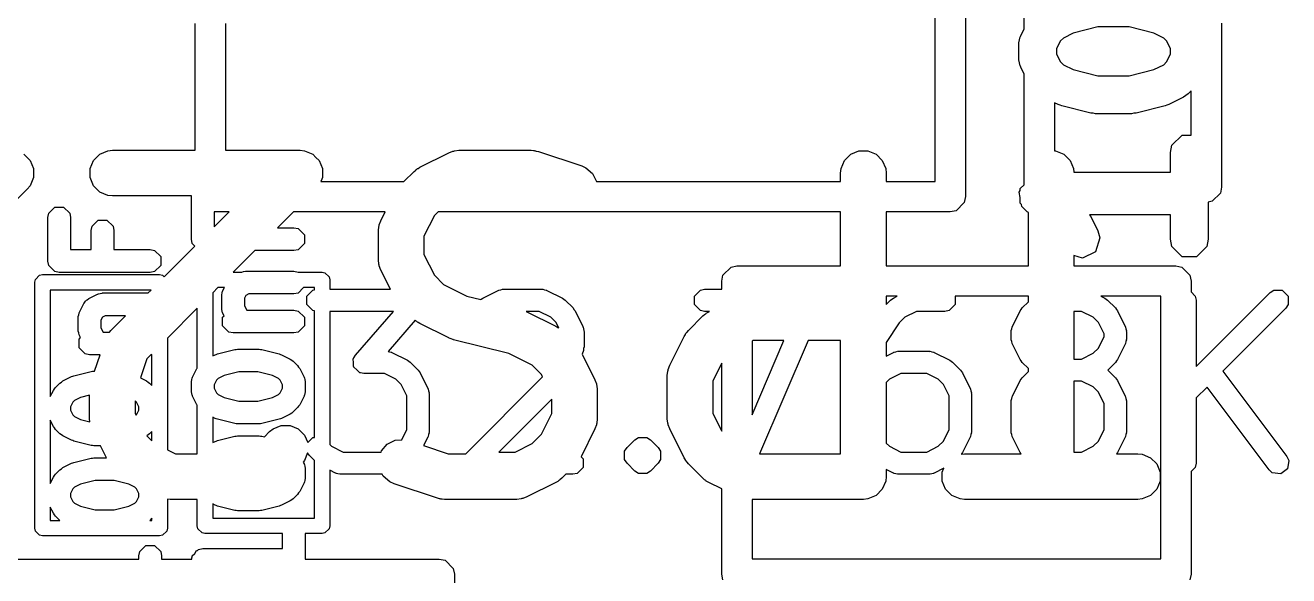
# Model space of a CAD drawing. Extents: x 95.1 to 121.9, y -82.3 to -63.1.
# Drawn here: x 108.573 to 112.738, y -72.338 to -70.525 of the extents above; entities that cross this region are included whole.
import ezdxf

# ---------------------------------------------------------------- set-up
doc = ezdxf.new("R2010")
doc.units = 0
doc.layers.add('BLACK', color=7, linetype='CONTINUOUS')

msp = doc.modelspace()

# ---------------------------------------------------------------- linework, layer by layer
at = {"layer": 'BLACK', "linetype": 'CONTINUOUS'}
for p, q in [((111.866126, -70.536234), (111.866126, -69.838406)), ((111.572326, -71.039398), (111.572326, -70.138264)), ((111.672326, -70.138264), (111.672326, -71.089398)), ((109.132326, -70.93678), (109.132326, -70.519217)), ((109.232326, -70.519217), (109.232326, -70.93678)), ((112.517126, -70.51786), (112.517126, -71.058398)), ((111.850937, -70.572881), (111.852893, -70.563051)), ((111.852893, -70.563051), (111.853907, -70.562036)), ((111.853907, -70.562036), (111.854734, -70.559018)), ((111.854734, -70.559018), (111.866126, -70.536234)), ((112.027685, -70.550701), (111.995276, -70.566905)), ((112.108806, -70.530421), (112.027685, -70.550701)), ((112.212464, -70.530421), (112.108806, -70.530421)), ((112.293583, -70.550701), (112.212464, -70.530421)), ((112.325995, -70.566907), (112.293583, -70.550701)), ((111.848135, -70.586969), (111.848746, -70.583897)), ((111.848135, -70.634588), (111.848135, -70.586969)), ((111.848293, -70.582538), (111.850937, -70.572881)), ((111.848746, -70.583897), (111.848293, -70.582538)), ((111.985811, -70.57637), (111.973135, -70.601722)), ((111.973135, -70.601722), (111.973135, -70.619834)), ((111.995276, -70.566905), (111.985811, -70.57637)), ((112.335459, -70.576371), (112.325995, -70.566907)), ((112.348135, -70.601722), (112.335459, -70.576371)), ((112.348135, -70.619834), (112.348135, -70.601722)), ((111.848746, -70.637659), (111.848135, -70.634588)), ((111.848293, -70.639019), (111.848746, -70.637659)), ((111.850937, -70.648675), (111.848293, -70.639019)), ((111.852893, -70.658506), (111.850937, -70.648675)), ((111.973135, -70.619834), (111.985811, -70.645185)), ((111.985811, -70.645185), (111.995277, -70.654651)), ((112.325995, -70.654649), (112.33546, -70.645184)), ((112.33546, -70.645184), (112.348135, -70.619834)), ((111.853907, -70.65952), (111.852893, -70.658506)), ((111.854734, -70.662539), (111.853907, -70.65952)), ((111.866126, -70.685322), (111.854734, -70.662539)), ((111.866126, -71.049634), (111.866126, -70.685322)), ((111.995277, -70.654651), (112.027685, -70.670855)), ((112.027685, -70.670855), (112.108805, -70.691135)), ((112.212465, -70.691135), (112.293584, -70.670855)), ((112.293584, -70.670855), (112.325995, -70.654649)), ((112.108805, -70.691135), (112.212465, -70.691135)), ((112.390967, -70.761917), (112.343348, -70.785727)), ((112.398875, -70.755778), (112.390967, -70.761917)), ((112.407209, -70.750211), (112.398875, -70.755778)), ((112.417126, -70.740294), (112.407209, -70.750211)), ((112.417126, -70.886369), (112.417126, -70.740294)), ((111.977922, -70.785728), (111.966126, -70.779829)), ((111.966126, -70.779829), (111.966126, -70.938221)), ((111.984526, -70.787536), (111.977922, -70.785728)), ((111.990715, -70.79046), (111.984526, -70.787536)), ((112.085953, -70.814269), (111.990715, -70.79046)), ((112.093601, -70.814641), (112.085953, -70.814269)), ((112.101111, -70.816135), (112.093601, -70.814641)), ((112.227668, -70.814641), (112.220159, -70.816135)), ((112.235317, -70.814269), (112.227668, -70.814641)), ((112.330555, -70.79046), (112.235317, -70.814269)), ((112.336747, -70.787534), (112.330555, -70.79046)), ((112.343348, -70.785727), (112.336747, -70.787534)), ((112.220159, -70.816135), (112.101111, -70.816135)), ((112.352893, -70.920193), (112.386717, -70.886369)), ((112.386717, -70.886369), (112.417126, -70.886369)), ((108.818129, -70.94942), (108.845165, -70.938221)), ((108.845165, -70.938221), (108.859797, -70.93678)), ((108.859797, -70.93678), (109.132326, -70.93678)), ((109.232326, -70.93678), (109.478844, -70.93678)), ((109.478844, -70.93678), (109.493476, -70.938221)), ((109.493476, -70.938221), (109.499289, -70.940629)), ((109.499289, -70.940629), (109.520512, -70.949419)), ((109.969113, -70.944698), (109.982844, -70.939443)), ((109.982844, -70.939443), (109.985533, -70.939251)), ((109.985533, -70.939251), (109.988022, -70.938221)), ((109.988022, -70.938221), (110.002654, -70.93678)), ((110.002654, -70.93678), (110.240749, -70.93678)), ((110.240749, -70.93678), (110.248154, -70.937509)), ((110.248154, -70.937509), (110.25013, -70.937369)), ((110.25013, -70.937369), (110.252727, -70.937959)), ((110.252727, -70.937959), (110.255381, -70.938221)), ((110.255381, -70.938221), (110.257211, -70.938979)), ((110.257211, -70.938979), (110.264467, -70.940629)), ((110.264467, -70.940629), (110.407324, -70.988249)), ((111.294319, -70.94942), (111.321355, -70.938221)), ((111.321355, -70.938221), (111.350619, -70.938221)), ((111.350619, -70.938221), (111.377655, -70.94942)), ((111.966126, -70.938221), (111.969667, -70.938221)), ((111.969667, -70.938221), (111.996703, -70.94942)), ((112.348135, -70.944111), (112.352893, -70.920193)), ((108.568131, -70.949419), (108.57862, -70.959909)), ((108.57862, -70.959909), (108.588823, -70.970112)), ((108.588823, -70.970112), (108.600022, -70.997148)), ((108.786238, -70.997148), (108.797437, -70.970112)), ((108.797437, -70.970112), (108.818129, -70.94942)), ((109.520512, -70.949419), (109.531001, -70.959909)), ((109.531001, -70.959909), (109.541204, -70.970112)), ((109.541204, -70.970112), (109.552403, -70.997148)), ((109.873874, -70.992318), (109.969113, -70.944698)), ((111.262428, -70.997148), (111.273627, -70.970112)), ((111.273627, -70.970112), (111.294319, -70.94942)), ((111.377655, -70.94942), (111.398347, -70.970112)), ((111.398347, -70.970112), (111.409546, -70.997148)), ((111.996703, -70.94942), (112.017395, -70.970112)), ((112.017395, -70.970112), (112.028594, -70.997148)), ((112.348135, -71.008398), (112.348135, -70.944111)), ((108.600022, -70.997148), (108.600022, -71.026412)), ((108.786238, -71.026412), (108.786238, -70.997148)), ((109.552403, -70.997148), (109.552403, -71.026412)), ((109.821352, -71.039398), (109.854383, -71.006367)), ((109.854383, -71.006367), (109.860135, -71.001646)), ((109.860135, -71.001646), (109.861432, -71.000151)), ((109.861432, -71.000151), (109.863687, -70.998731)), ((109.863687, -70.998731), (109.865748, -70.99704)), ((109.865748, -70.99704), (109.867576, -70.996282)), ((109.867576, -70.996282), (109.873874, -70.992318)), ((110.407324, -70.988249), (110.420749, -70.994243)), ((110.420749, -70.994243), (110.442856, -71.013417)), ((110.442856, -71.013417), (110.455847, -71.039398)), ((111.260987, -71.01178), (111.262428, -70.997148)), ((111.260987, -71.039398), (111.260987, -71.01178)), ((111.409546, -70.997148), (111.410987, -71.01178)), ((111.410987, -71.01178), (111.410987, -71.039398)), ((112.028594, -70.997148), (112.029702, -71.008398)), ((112.029702, -71.008398), (112.348135, -71.008398)), ((108.579496, -71.064813), (108.481404, -71.162904)), ((108.588824, -71.053448), (108.579496, -71.064813)), ((108.597699, -71.032019), (108.588824, -71.053448)), ((108.600022, -71.026412), (108.597699, -71.032019)), ((108.797437, -71.053448), (108.786238, -71.026412)), ((108.818129, -71.07414), (108.797437, -71.053448)), ((109.55008, -71.032019), (109.547024, -71.039398)), ((109.547024, -71.039398), (109.821352, -71.039398)), ((109.552403, -71.026412), (109.55008, -71.032019)), ((110.455847, -71.039398), (111.260987, -71.039398)), ((111.410987, -71.039398), (111.572326, -71.039398)), ((111.852893, -71.06305), (111.865763, -71.050179)), ((111.852893, -71.069485), (111.852893, -71.06305)), ((111.865763, -71.050179), (111.866126, -71.049634)), ((112.517126, -71.058398), (112.51332, -71.077532)), ((108.845165, -71.085339), (108.818129, -71.07414)), ((108.859797, -71.08678), (108.845165, -71.085339)), ((109.120645, -71.08678), (108.859797, -71.08678)), ((109.120645, -71.229433), (109.120645, -71.08678)), ((111.672326, -71.089398), (111.66852, -71.108532)), ((111.849323, -71.07484), (111.852893, -71.069485)), ((111.852893, -71.092688), (111.849323, -71.07484)), ((111.852893, -71.110886), (111.852893, -71.092688)), ((112.48626, -71.104592), (112.473135, -71.107202)), ((112.473135, -71.107202), (112.473135, -71.229825)), ((112.51332, -71.077532), (112.48626, -71.104592)), ((108.647245, -71.158576), (108.6501, -71.144225)), ((108.6501, -71.144225), (108.670394, -71.123931)), ((108.670394, -71.123931), (108.699096, -71.123931)), ((108.699096, -71.123931), (108.71939, -71.144225)), ((108.71939, -71.144225), (108.722245, -71.158576)), ((109.195645, -71.139398), (109.195645, -71.188913)), ((109.195645, -71.188913), (109.24516, -71.139398)), ((109.24516, -71.139398), (109.195645, -71.139398)), ((109.457292, -71.139398), (109.404757, -71.191933)), ((109.759755, -71.139398), (109.457292, -71.139398)), ((109.745096, -71.168716), (109.759755, -71.139398)), ((109.933484, -71.139398), (109.921436, -71.151446)), ((111.260987, -71.139398), (109.933484, -71.139398)), ((111.260987, -71.3174), (111.260987, -71.139398)), ((111.622326, -71.139398), (111.410987, -71.139398)), ((111.410987, -71.139398), (111.410987, -71.3174)), ((111.64146, -71.135592), (111.622326, -71.139398)), ((111.66852, -71.108532), (111.64146, -71.135592)), ((111.857443, -71.115436), (111.852893, -71.110886)), ((111.858705, -71.121745), (111.857443, -71.115436)), ((111.875966, -71.138971), (111.858705, -71.121745)), ((111.880035, -71.141683), (111.875966, -71.138971)), ((111.880035, -71.3174), (111.880035, -71.141683)), ((108.647245, -71.301433), (108.647245, -71.158576)), ((108.722245, -71.158576), (108.722245, -71.263933)), ((108.790102, -71.201433), (108.792957, -71.187082)), ((108.792957, -71.187082), (108.813251, -71.166788)), ((108.813251, -71.166788), (108.841953, -71.166788)), ((108.841953, -71.166788), (108.862247, -71.187082)), ((108.862247, -71.187082), (108.865102, -71.201433)), ((109.737178, -71.202257), (109.738619, -71.187625)), ((109.738619, -71.187625), (109.73965, -71.185135)), ((109.73965, -71.185135), (109.739841, -71.182448)), ((109.739841, -71.182448), (109.745096, -71.168716)), ((109.921436, -71.151446), (109.887178, -71.219962)), ((112.348135, -71.149468), (112.081869, -71.149468)), ((112.081869, -71.149468), (112.085585, -71.154256)), ((112.085585, -71.154256), (112.109394, -71.201874)), ((112.348135, -71.229825), (112.348135, -71.149468)), ((108.790102, -71.263933), (108.790102, -71.201433)), ((108.865102, -71.201433), (108.865102, -71.263933)), ((109.1235, -71.243784), (109.120645, -71.229433)), ((109.404757, -71.191933), (109.458145, -71.191933)), ((109.458145, -71.191933), (109.472496, -71.194788)), ((109.472496, -71.194788), (109.49279, -71.215082)), ((109.49279, -71.215082), (109.49279, -71.243784)), ((109.737178, -71.297495), (109.737178, -71.202257)), ((109.887178, -71.219962), (109.887178, -71.27979)), ((112.115834, -71.225395), (112.100707, -71.270775)), ((112.109394, -71.201874), (112.115834, -71.225395)), ((112.352893, -71.253743), (112.348135, -71.229825)), ((112.473135, -71.229825), (112.468377, -71.253743)), ((108.722245, -71.263933), (108.790102, -71.263933)), ((108.865102, -71.263933), (108.984745, -71.263933)), ((108.984745, -71.263933), (108.999096, -71.266788)), ((108.999096, -71.266788), (109.01939, -71.287082)), ((109.030964, -71.353593), (109.132137, -71.252421)), ((109.132137, -71.252421), (109.1235, -71.243784)), ((109.329757, -71.266933), (109.258514, -71.338176)), ((109.458145, -71.266933), (109.329757, -71.266933)), ((109.472496, -71.264078), (109.458145, -71.266933)), ((109.49279, -71.243784), (109.472496, -71.264078)), ((112.100707, -71.270775), (112.057921, -71.292167)), ((112.386717, -71.287567), (112.352893, -71.253743)), ((112.468377, -71.253743), (112.434553, -71.287567)), ((108.6501, -71.315784), (108.647245, -71.301433)), ((109.01939, -71.287082), (109.01939, -71.315784)), ((109.738619, -71.312127), (109.737178, -71.297495)), ((109.73965, -71.314616), (109.738619, -71.312127)), ((109.739841, -71.317304), (109.73965, -71.314616)), ((109.887178, -71.27979), (109.921436, -71.348306)), ((112.057921, -71.292167), (112.030035, -71.282871)), ((112.030035, -71.282871), (112.030035, -71.3174)), ((112.434553, -71.287567), (112.386717, -71.287567)), ((108.606293, -71.361856), (108.62004, -71.348109)), ((108.62004, -71.348109), (108.62976, -71.346176)), ((108.62976, -71.346176), (109.01576, -71.346176)), ((108.670394, -71.336078), (108.6501, -71.315784)), ((108.684745, -71.338933), (108.670394, -71.336078)), ((108.984745, -71.338933), (108.684745, -71.338933)), ((108.999096, -71.336078), (108.984745, -71.338933)), ((109.01939, -71.315784), (108.999096, -71.336078)), ((109.01576, -71.346176), (109.02548, -71.348109)), ((109.02548, -71.348109), (109.030964, -71.353593)), ((109.258514, -71.338176), (109.28612, -71.338176)), ((109.28612, -71.338176), (109.286651, -71.337646)), ((109.286651, -71.337646), (109.292552, -71.336472)), ((109.292552, -71.336472), (109.298345, -71.334886)), ((109.298345, -71.334886), (109.299159, -71.335157)), ((109.299159, -71.335157), (109.301002, -71.334791)), ((109.301002, -71.334791), (109.458145, -71.334791)), ((109.458145, -71.334791), (109.472496, -71.337646)), ((109.472496, -71.337646), (109.473026, -71.338176)), ((109.473026, -71.338176), (109.55116, -71.338176)), ((109.55116, -71.338176), (109.56088, -71.340109)), ((109.56088, -71.340109), (109.574627, -71.353856)), ((109.574627, -71.353856), (109.57656, -71.363576)), ((109.745096, -71.331036), (109.739841, -71.317304)), ((109.776749, -71.394343), (109.745096, -71.331036)), ((109.921436, -71.348306), (109.951843, -71.378713)), ((110.8688, -71.3674), (110.872606, -71.348266)), ((110.872606, -71.348266), (110.899666, -71.321206)), ((110.899666, -71.321206), (110.9188, -71.3174)), ((110.9188, -71.3174), (111.260987, -71.3174)), ((111.410987, -71.3174), (111.880035, -71.3174)), ((112.030035, -71.3174), (112.3666, -71.3174)), ((112.3666, -71.3174), (112.385734, -71.321206)), ((112.385734, -71.321206), (112.412794, -71.348266)), ((112.412794, -71.348266), (112.4166, -71.3674)), ((108.60436, -71.371576), (108.606293, -71.361856)), ((108.60436, -72.181576), (108.60436, -71.371576)), ((108.65516, -71.396976), (108.65516, -71.748179)), ((108.987583, -71.396976), (108.65516, -71.396976)), ((108.977768, -71.406791), (108.987583, -71.396976)), ((109.207714, -71.388976), (109.19056, -71.40613)), ((109.229305, -71.388976), (109.207714, -71.388976)), ((109.224107, -71.400189), (109.224604, -71.398377)), ((109.224604, -71.398377), (109.229305, -71.388976)), ((109.490456, -71.388976), (109.472496, -71.406936)), ((109.52576, -71.388976), (109.490456, -71.388976)), ((109.501506, -71.416922), (109.521301, -71.397127)), ((109.521301, -71.397127), (109.52576, -71.39624)), ((109.52576, -71.39624), (109.52576, -71.388976)), ((109.57656, -71.363576), (109.57656, -71.394343)), ((109.57656, -71.394343), (109.776749, -71.394343)), ((109.951843, -71.378713), (110.02883, -71.417206)), ((110.080934, -71.423749), (110.132025, -71.398204)), ((110.132025, -71.398204), (110.133791, -71.39772)), ((110.133791, -71.39772), (110.134385, -71.397127)), ((110.134385, -71.397127), (110.140133, -71.395983)), ((110.140133, -71.395983), (110.145789, -71.394435)), ((110.145789, -71.394435), (110.146585, -71.3947)), ((110.146585, -71.3947), (110.148382, -71.394343)), ((110.148382, -71.394343), (110.276107, -71.394343)), ((110.276107, -71.394343), (110.277903, -71.3947)), ((110.277903, -71.3947), (110.2787, -71.394435)), ((110.2787, -71.394435), (110.284355, -71.395983)), ((110.284355, -71.395983), (110.290104, -71.397127)), ((110.290104, -71.397127), (110.290697, -71.39772)), ((110.290697, -71.39772), (110.292464, -71.398204)), ((110.292464, -71.398204), (110.343555, -71.423749)), ((110.778763, -71.416922), (110.798558, -71.397127)), ((110.798558, -71.397127), (110.812555, -71.394343)), ((110.812555, -71.394343), (110.8688, -71.394343)), ((110.8688, -71.394343), (110.8688, -71.3674)), ((112.4166, -71.3674), (112.4166, -71.403376)), ((112.677033, -71.405056), (112.688899, -71.397127)), ((112.688899, -71.397127), (112.716893, -71.397127)), ((112.716893, -71.397127), (112.736688, -71.416922)), ((108.76549, -71.441806), (108.770068, -71.435906)), ((108.770068, -71.435906), (108.770702, -71.434006)), ((108.770702, -71.434006), (108.772818, -71.432363)), ((108.772818, -71.432363), (108.774461, -71.430247)), ((108.774461, -71.430247), (108.776361, -71.429613)), ((108.776361, -71.429613), (108.782261, -71.425035)), ((108.782261, -71.425035), (108.810832, -71.41075)), ((108.810832, -71.41075), (108.812642, -71.410254)), ((108.812642, -71.410254), (108.813251, -71.409646)), ((108.813251, -71.409646), (108.819152, -71.408472)), ((108.819152, -71.408472), (108.824945, -71.406886)), ((108.824945, -71.406886), (108.825759, -71.407157)), ((108.825759, -71.407157), (108.827602, -71.406791)), ((108.827602, -71.406791), (108.977768, -71.406791)), ((109.19056, -71.40613), (109.19056, -71.614156)), ((109.220645, -71.415148), (109.221011, -71.413305)), ((109.220645, -71.458005), (109.220645, -71.415148)), ((109.22074, -71.41249), (109.222326, -71.406694)), ((109.221011, -71.413305), (109.22074, -71.41249)), ((109.222326, -71.406694), (109.2235, -71.400797)), ((109.2235, -71.400797), (109.224107, -71.400189)), ((109.300382, -71.414526), (109.295645, -71.424001)), ((109.295645, -71.424001), (109.295645, -71.449151)), ((109.309854, -71.409791), (109.300382, -71.414526)), ((109.458145, -71.409791), (109.309854, -71.409791)), ((109.472496, -71.406936), (109.458145, -71.409791)), ((109.501506, -71.444916), (109.501506, -71.416922)), ((110.02883, -71.417206), (110.074416, -71.428602)), ((110.074416, -71.428602), (110.0763, -71.427344)), ((110.0763, -71.427344), (110.080934, -71.423749)), ((110.343555, -71.423749), (110.348188, -71.427344)), ((110.348188, -71.427344), (110.353061, -71.430601)), ((110.353061, -71.430601), (110.378606, -71.456146)), ((110.778763, -71.444916), (110.778763, -71.416922)), ((111.410987, -71.4174), (111.410987, -71.444935)), ((111.447525, -71.4174), (111.410987, -71.4174)), ((111.410987, -71.444935), (111.425321, -71.430601)), ((111.425321, -71.430601), (111.43019, -71.427346)), ((111.43019, -71.427346), (111.434827, -71.423749)), ((111.434827, -71.423749), (111.447525, -71.4174)), ((111.638247, -71.4174), (111.638247, -71.444916)), ((111.880035, -71.4174), (111.638247, -71.4174)), ((111.859588, -71.456146), (111.880035, -71.435699)), ((111.880035, -71.435699), (111.880035, -71.4174)), ((112.119017, -71.4174), (112.131715, -71.423749)), ((112.3166, -71.4174), (112.119017, -71.4174)), ((112.131715, -71.423749), (112.136348, -71.427344)), ((112.136348, -71.427344), (112.141221, -71.430601)), ((112.141221, -71.430601), (112.166766, -71.456146)), ((112.3166, -72.2826), (112.3166, -71.4174)), ((112.4166, -71.403376), (112.430146, -71.416922)), ((112.430146, -71.416922), (112.43293, -71.430919)), ((112.43293, -71.649158), (112.677033, -71.405056)), ((112.43293, -71.430919), (112.43293, -71.649158)), ((112.736688, -71.416922), (112.736688, -71.444916)), ((108.74734, -71.48449), (108.748926, -71.478694)), ((108.748926, -71.478694), (108.7501, -71.472797)), ((108.7501, -71.472797), (108.750707, -71.472189)), ((108.750707, -71.472189), (108.751204, -71.470377)), ((108.751204, -71.470377), (108.76549, -71.441806)), ((108.836454, -71.481791), (108.826982, -71.486526)), ((108.902768, -71.481791), (108.836454, -71.481791)), ((108.854383, -71.530176), (108.902768, -71.481791)), ((109.13976, -71.45693), (109.04116, -71.55553)), ((109.13976, -71.654398), (109.13976, -71.45693)), ((109.221011, -71.459847), (109.220645, -71.458005)), ((109.22074, -71.460663), (109.221011, -71.459847)), ((109.222326, -71.466458), (109.22074, -71.460663)), ((109.2235, -71.472356), (109.222326, -71.466458)), ((109.224107, -71.472963), (109.2235, -71.472356)), ((109.2235, -71.486511), (109.228147, -71.481863)), ((109.224604, -71.474776), (109.224107, -71.472963)), ((109.228147, -71.481863), (109.224604, -71.474776)), ((109.295645, -71.449151), (109.30275, -71.463362)), ((109.30275, -71.463362), (109.458145, -71.463362)), ((109.458145, -71.463362), (109.472496, -71.466217)), ((109.472496, -71.466217), (109.49279, -71.486511)), ((109.521301, -71.464711), (109.501506, -71.444916)), ((109.52576, -71.465597), (109.521301, -71.464711)), ((109.52576, -71.882484), (109.52576, -71.465597)), ((109.78678, -71.467495), (109.57656, -71.467495)), ((109.57656, -71.467495), (109.57656, -71.905812)), ((109.661043, -71.611195), (109.78678, -71.467495)), ((110.267472, -71.467495), (110.22438, -71.467495)), ((110.22438, -71.467495), (110.225166, -71.467776)), ((110.225166, -71.467776), (110.225601, -71.468098)), ((110.225601, -71.468098), (110.226671, -71.468508)), ((110.226671, -71.468508), (110.321909, -71.516127)), ((110.305533, -71.486525), (110.267472, -71.467495)), ((110.378606, -71.456146), (110.38186, -71.461015)), ((110.38186, -71.461015), (110.385458, -71.465652)), ((110.385458, -71.465652), (110.411002, -71.516741)), ((110.798558, -71.464711), (110.778763, -71.444916)), ((110.812555, -71.467495), (110.798558, -71.464711)), ((110.806764, -71.482557), (110.812513, -71.477838)), ((110.812513, -71.477838), (110.813813, -71.47634)), ((110.828282, -71.467495), (110.812555, -71.467495)), ((110.813813, -71.47634), (110.816072, -71.474918)), ((110.816072, -71.474918), (110.818129, -71.47323)), ((110.818129, -71.47323), (110.819956, -71.472472)), ((110.819956, -71.472472), (110.826256, -71.468508)), ((110.826256, -71.468508), (110.828282, -71.467495)), ((111.510909, -71.467495), (111.472849, -71.486525)), ((111.604455, -71.467495), (111.510909, -71.467495)), ((111.618452, -71.464711), (111.604455, -71.467495)), ((111.638247, -71.444916), (111.618452, -71.464711)), ((111.827191, -71.516742), (111.852736, -71.465652)), ((111.852736, -71.465652), (111.856331, -71.461018)), ((111.856331, -71.461018), (111.859588, -71.456146)), ((112.055632, -71.467495), (112.030035, -71.467495)), ((112.030035, -71.467495), (112.030035, -71.624249)), ((112.093693, -71.486525), (112.055632, -71.467495)), ((112.166766, -71.456146), (112.17002, -71.461015)), ((112.17002, -71.461015), (112.173618, -71.465652)), ((112.173618, -71.465652), (112.199162, -71.516741)), ((112.728759, -71.456782), (112.521283, -71.664256)), ((112.736688, -71.444916), (112.728759, -71.456782)), ((108.747245, -71.487148), (108.747611, -71.485305)), ((108.747245, -71.530005), (108.747245, -71.487148)), ((108.747611, -71.485305), (108.74734, -71.48449)), ((108.826982, -71.486526), (108.822245, -71.496001)), ((108.822245, -71.496001), (108.822245, -71.521151)), ((108.822245, -71.521151), (108.82935, -71.535362)), ((109.2235, -71.515213), (109.2235, -71.486511)), ((109.243794, -71.535507), (109.2235, -71.515213)), ((109.49279, -71.515213), (109.472496, -71.535507)), ((109.49279, -71.486511), (109.49279, -71.515213)), ((109.858425, -71.496702), (109.768842, -71.599082)), ((109.860132, -71.498103), (109.858425, -71.496702)), ((109.861432, -71.499602), (109.860132, -71.498103)), ((109.863691, -71.501023), (109.861432, -71.499602)), ((109.865748, -71.502712), (109.863691, -71.501023)), ((109.867575, -71.503469), (109.865748, -71.502712)), ((109.873875, -71.507434), (109.867575, -71.503469)), ((109.969113, -71.555053), (109.873875, -71.507434)), ((110.322682, -71.503674), (110.305533, -71.486525)), ((110.321909, -71.516127), (110.328208, -71.520091)), ((110.332123, -71.522556), (110.322682, -71.503674)), ((110.328208, -71.520091), (110.330036, -71.520849)), ((110.330036, -71.520849), (110.332092, -71.522537)), ((110.332092, -71.522537), (110.332123, -71.522556)), ((110.411002, -71.516741), (110.411485, -71.518507)), ((110.411485, -71.518507), (110.41208, -71.519102)), ((110.41208, -71.519102), (110.413224, -71.524854)), ((110.759145, -71.530176), (110.806764, -71.482557)), ((111.454063, -71.50531), (111.410987, -71.569923)), ((111.472849, -71.486525), (111.454063, -71.50531)), ((111.82497, -71.52485), (111.826114, -71.519102)), ((111.826114, -71.519102), (111.826707, -71.518508)), ((111.826707, -71.518508), (111.827191, -71.516742)), ((112.110842, -71.503674), (112.093693, -71.486525)), ((112.129872, -71.541734), (112.110842, -71.503674)), ((112.199162, -71.516741), (112.199645, -71.518507)), ((112.199645, -71.518507), (112.20024, -71.519102)), ((112.20024, -71.519102), (112.201384, -71.524854)), ((108.747611, -71.531847), (108.747245, -71.530005)), ((108.74734, -71.532663), (108.747611, -71.531847)), ((108.748926, -71.538458), (108.74734, -71.532663)), ((108.7501, -71.544356), (108.748926, -71.538458)), ((108.750707, -71.544963), (108.7501, -71.544356)), ((108.7501, -71.558511), (108.754747, -71.553863)), ((108.7501, -71.587213), (108.7501, -71.558511)), ((108.751204, -71.546776), (108.750707, -71.544963)), ((108.754747, -71.553863), (108.751204, -71.546776)), ((108.82935, -71.535362), (108.850127, -71.535362)), ((108.850127, -71.535362), (108.854383, -71.530176)), ((109.04116, -71.55553), (109.04116, -71.923371)), ((109.258145, -71.538362), (109.243794, -71.535507)), ((109.458145, -71.538362), (109.258145, -71.538362)), ((109.472496, -71.535507), (109.458145, -71.538362)), ((109.970182, -71.555462), (109.969113, -71.555053)), ((109.970618, -71.555785), (109.970182, -71.555462)), ((109.976754, -71.557977), (109.970618, -71.555785)), ((109.982844, -71.560308), (109.976754, -71.557977)), ((109.983384, -71.560346), (109.982844, -71.560308)), ((109.984464, -71.560732), (109.983384, -71.560346)), ((110.166954, -71.606354), (109.984464, -71.560732)), ((110.413224, -71.524854), (110.414772, -71.530506)), ((110.414772, -71.530506), (110.414506, -71.531302)), ((110.414506, -71.531302), (110.414864, -71.533099)), ((110.414864, -71.533099), (110.414864, -71.58419)), ((110.697477, -71.644906), (110.745096, -71.549668)), ((110.745096, -71.549668), (110.74906, -71.543368)), ((110.74906, -71.543368), (110.749818, -71.541541)), ((110.749818, -71.541541), (110.751506, -71.539484)), ((110.751506, -71.539484), (110.752928, -71.537225)), ((110.752928, -71.537225), (110.754426, -71.535925)), ((110.754426, -71.535925), (110.759145, -71.530176)), ((110.9688, -71.80797), (111.0738, -71.562971)), ((110.97274, -71.562971), (110.9688, -71.564941)), ((110.9688, -71.564941), (110.9688, -71.80797)), ((111.0738, -71.562971), (110.97274, -71.562971)), ((111.153387, -71.562971), (110.993184, -71.93678)), ((111.260987, -71.562971), (111.153387, -71.562971)), ((111.260987, -71.93678), (111.260987, -71.562971)), ((111.82333, -71.533099), (111.823687, -71.531302)), ((111.82333, -71.558644), (111.82333, -71.533099)), ((111.823687, -71.56044), (111.82333, -71.558644)), ((111.823422, -71.530506), (111.82497, -71.52485)), ((111.823687, -71.531302), (111.823422, -71.530506)), ((111.823422, -71.561237), (111.823687, -71.56044)), ((111.82497, -71.566892), (111.823422, -71.561237)), ((112.110841, -71.58807), (112.129872, -71.550009)), ((112.129872, -71.550009), (112.129872, -71.541734)), ((112.202932, -71.561237), (112.201383, -71.566892)), ((112.201384, -71.524854), (112.202932, -71.530506)), ((112.202932, -71.530506), (112.202666, -71.531302)), ((112.202666, -71.531302), (112.203024, -71.533099)), ((112.203024, -71.558644), (112.202666, -71.56044)), ((112.202666, -71.56044), (112.202932, -71.561237)), ((112.203024, -71.533099), (112.203024, -71.558644)), ((108.770394, -71.607507), (108.7501, -71.587213)), ((109.206193, -71.607339), (109.263336, -71.593053)), ((109.263336, -71.593053), (109.267922, -71.592829)), ((109.267922, -71.592829), (109.272431, -71.591933)), ((109.272431, -71.591933), (109.34386, -71.591933)), ((109.34386, -71.591933), (109.348368, -71.592829)), ((109.348368, -71.592829), (109.352955, -71.593053)), ((109.352955, -71.593053), (109.410098, -71.607339)), ((109.768842, -71.599082), (109.773452, -71.600344)), ((109.773452, -71.600344), (109.779201, -71.601488)), ((109.779201, -71.601488), (109.779794, -71.602081)), ((109.779794, -71.602081), (109.781561, -71.602565)), ((109.781561, -71.602565), (109.832652, -71.62811)), ((110.243941, -71.644848), (110.166954, -71.606354)), ((110.412987, -71.595757), (110.408713, -71.608576)), ((110.41372, -71.589939), (110.412987, -71.595757)), ((110.414864, -71.58419), (110.41372, -71.589939)), ((111.410987, -71.569923), (111.410987, -71.614484)), ((111.410987, -71.614484), (111.434827, -71.602565)), ((111.434827, -71.602565), (111.436593, -71.602081)), ((111.436593, -71.602081), (111.437187, -71.601488)), ((111.437187, -71.601488), (111.442935, -71.600344)), ((111.442935, -71.600344), (111.448591, -71.598796)), ((111.448591, -71.598796), (111.449387, -71.599061)), ((111.449387, -71.599061), (111.451184, -71.598704)), ((111.451184, -71.598704), (111.553364, -71.598704)), ((111.553364, -71.598704), (111.55516, -71.599061)), ((111.55516, -71.599061), (111.555957, -71.598796)), ((111.555957, -71.598796), (111.561612, -71.600344)), ((111.561612, -71.600344), (111.567361, -71.601488)), ((111.567361, -71.601488), (111.567954, -71.602081)), ((111.567954, -71.602081), (111.569721, -71.602565)), ((111.569721, -71.602565), (111.620812, -71.62811)), ((111.826114, -71.572641), (111.82497, -71.566892)), ((111.826707, -71.573234), (111.826114, -71.572641)), ((111.827191, -71.575001), (111.826707, -71.573234)), ((111.852736, -71.626092), (111.827191, -71.575001)), ((112.055632, -71.624249), (112.093693, -71.605218)), ((112.093693, -71.605218), (112.110841, -71.58807)), ((112.199163, -71.575001), (112.173618, -71.626092)), ((112.199646, -71.573234), (112.199163, -71.575001)), ((112.20024, -71.572641), (112.199646, -71.573234)), ((112.201383, -71.566892), (112.20024, -71.572641)), ((108.784745, -71.610362), (108.770394, -71.607507)), ((108.819308, -71.610362), (108.784745, -71.610362)), ((108.801451, -71.663933), (108.819308, -71.610362)), ((108.972968, -71.623722), (108.952181, -71.686082)), ((108.986721, -71.609968), (108.972968, -71.623722)), ((108.99036, -71.609244), (108.986721, -71.609968)), ((108.99036, -71.711157), (108.99036, -71.609244)), ((109.19056, -71.614156), (109.198517, -71.610178)), ((109.198517, -71.610178), (109.202481, -71.609092)), ((109.202481, -71.609092), (109.206193, -71.607339)), ((109.410098, -71.607339), (109.413811, -71.609093)), ((109.413811, -71.609093), (109.417773, -71.610178)), ((109.417773, -71.610178), (109.446344, -71.624464)), ((109.446344, -71.624464), (109.45109, -71.628147)), ((109.45109, -71.628147), (109.45609, -71.631488)), ((109.45609, -71.631488), (109.470376, -71.645773)), ((109.470376, -71.645773), (109.473717, -71.650773)), ((109.653921, -71.623562), (109.654777, -71.622075)), ((109.654777, -71.636402), (109.653921, -71.623562)), ((109.654777, -71.621283), (109.655853, -71.620206)), ((109.654777, -71.622075), (109.654777, -71.621283)), ((109.654777, -71.649277), (109.654777, -71.636402)), ((109.655853, -71.620206), (109.661043, -71.611195)), ((109.832652, -71.62811), (109.837285, -71.631705)), ((109.837285, -71.631705), (109.842158, -71.634962)), ((109.842158, -71.634962), (109.867703, -71.660507)), ((110.274348, -71.675255), (110.243941, -71.644848)), ((110.408713, -71.608576), (110.450688, -71.692525)), ((110.692222, -71.658638), (110.697477, -71.644906)), ((110.8688, -71.63767), (110.839559, -71.696152)), ((110.8688, -71.862081), (110.8688, -71.63767)), ((111.620812, -71.62811), (111.625445, -71.631705)), ((111.625445, -71.631705), (111.630318, -71.634962)), ((111.630318, -71.634962), (111.655863, -71.660507)), ((111.856331, -71.630725), (111.852736, -71.626092)), ((111.859588, -71.635598), (111.856331, -71.630725)), ((111.880035, -71.656045), (111.859588, -71.635598)), ((112.030035, -71.624249), (112.055632, -71.624249)), ((112.166766, -71.635598), (112.141539, -71.660825)), ((112.170022, -71.630725), (112.166766, -71.635598)), ((112.173618, -71.626092), (112.170022, -71.630725)), ((108.696546, -71.696464), (108.725117, -71.682178)), ((108.725117, -71.682178), (108.729081, -71.681092)), ((108.729081, -71.681092), (108.732793, -71.679339)), ((108.732793, -71.679339), (108.789936, -71.665053)), ((108.789936, -71.665053), (108.794522, -71.664829)), ((108.794522, -71.664829), (108.799031, -71.663933)), ((108.799031, -71.663933), (108.801451, -71.663933)), ((108.952181, -71.686082), (108.972944, -71.696464)), ((109.122326, -71.692408), (109.1235, -71.686511)), ((109.1235, -71.686511), (109.124107, -71.685903)), ((109.124107, -71.685903), (109.124604, -71.684091)), ((109.124604, -71.684091), (109.13889, -71.65552)), ((109.13889, -71.65552), (109.13976, -71.654398)), ((109.208929, -71.688825), (109.20325, -71.694503)), ((109.228379, -71.679099), (109.208929, -71.688825)), ((109.277047, -71.666933), (109.228379, -71.679099)), ((109.339245, -71.666933), (109.277047, -71.666933)), ((109.38791, -71.679099), (109.339245, -71.666933)), ((109.407361, -71.688825), (109.38791, -71.679099)), ((109.41304, -71.694504), (109.407361, -71.688825)), ((109.473717, -71.650773), (109.477401, -71.65552)), ((109.477401, -71.65552), (109.491686, -71.684092)), ((109.491686, -71.684092), (109.492181, -71.685902)), ((109.492181, -71.685902), (109.49279, -71.686511)), ((109.49279, -71.686511), (109.493963, -71.692412)), ((109.655696, -71.650196), (109.654777, -71.649277)), ((109.655783, -71.651494), (109.655696, -71.650196)), ((109.665469, -71.659969), (109.655783, -71.651494)), ((109.674572, -71.669072), (109.665469, -71.659969)), ((109.676255, -71.669406), (109.674572, -71.669072)), ((109.676851, -71.669928), (109.676255, -71.669406)), ((109.678367, -71.669826), (109.676851, -71.669928)), ((109.688569, -71.671856), (109.678367, -71.669826)), ((109.756569, -71.671856), (109.688569, -71.671856)), ((109.79463, -71.690886), (109.756569, -71.671856)), ((109.867703, -71.660507), (109.870957, -71.665376)), ((109.870957, -71.665376), (109.874555, -71.670013)), ((109.874555, -71.670013), (109.900099, -71.721102)), ((110.025062, -71.93678), (110.278427, -71.683413)), ((110.278427, -71.683413), (110.274348, -71.675255)), ((110.689559, -71.678447), (110.691, -71.663815)), ((110.689559, -71.821304), (110.689559, -71.678447)), ((110.691, -71.663815), (110.692031, -71.661325)), ((110.692031, -71.661325), (110.692222, -71.658638)), ((111.459819, -71.671856), (111.421757, -71.690886)), ((111.544729, -71.671856), (111.459819, -71.671856)), ((111.58279, -71.690886), (111.544729, -71.671856)), ((111.655863, -71.660507), (111.659117, -71.665376)), ((111.659117, -71.665376), (111.662715, -71.670013)), ((111.662715, -71.670013), (111.688259, -71.721102)), ((111.856331, -71.690924), (111.859588, -71.686052)), ((111.859588, -71.686052), (111.880035, -71.665605)), ((111.880035, -71.665605), (111.880035, -71.656045)), ((112.141539, -71.660825), (112.166766, -71.686052)), ((112.166766, -71.686052), (112.170022, -71.690924)), ((112.521283, -71.664256), (112.732157, -71.945421)), ((108.65516, -71.748179), (108.66549, -71.72752)), ((108.66549, -71.72752), (108.669173, -71.722773)), ((108.669173, -71.722773), (108.672515, -71.717773)), ((108.672515, -71.717773), (108.686802, -71.703487)), ((108.686802, -71.703487), (108.691799, -71.700148)), ((108.691799, -71.700148), (108.696546, -71.696464)), ((108.972944, -71.696464), (108.97769, -71.700147)), ((108.97769, -71.700147), (108.98269, -71.703488)), ((108.98269, -71.703488), (108.99036, -71.711157)), ((109.120645, -71.700862), (109.121011, -71.699019)), ((109.120645, -71.729433), (109.120645, -71.700862)), ((109.121011, -71.731275), (109.120645, -71.729433)), ((109.12074, -71.698204), (109.122326, -71.692408)), ((109.121011, -71.699019), (109.12074, -71.698204)), ((109.12074, -71.732091), (109.121011, -71.731275)), ((109.122326, -71.737886), (109.12074, -71.732091)), ((109.20325, -71.694503), (109.195645, -71.709715)), ((109.195645, -71.709715), (109.195645, -71.72058)), ((109.195645, -71.72058), (109.20325, -71.735791)), ((109.420645, -71.709713), (109.41304, -71.694504)), ((109.41304, -71.73579), (109.420645, -71.720581)), ((109.420645, -71.720581), (109.420645, -71.709713)), ((109.493963, -71.692412), (109.49555, -71.698205)), ((109.49555, -71.73209), (109.493963, -71.737882)), ((109.49555, -71.698205), (109.495278, -71.699019)), ((109.495278, -71.699019), (109.495645, -71.700862)), ((109.495645, -71.729433), (109.495278, -71.731275)), ((109.495278, -71.731275), (109.49555, -71.73209)), ((109.495645, -71.700862), (109.495645, -71.729433)), ((109.811779, -71.708035), (109.79463, -71.690886)), ((109.830809, -71.746095), (109.811779, -71.708035)), ((109.900099, -71.721102), (109.900582, -71.722868)), ((109.900582, -71.722868), (109.901177, -71.723463)), ((109.901177, -71.723463), (109.902321, -71.729214)), ((109.902321, -71.729214), (109.903869, -71.734867)), ((110.450688, -71.692525), (110.455943, -71.706256)), ((110.455943, -71.706256), (110.456134, -71.708945)), ((110.456134, -71.708945), (110.457165, -71.711434)), ((110.457165, -71.711434), (110.458606, -71.726066)), ((110.458606, -71.726066), (110.458606, -71.821304)), ((110.839559, -71.696152), (110.839559, -71.803599)), ((111.421757, -71.690886), (111.410987, -71.701656)), ((111.410987, -71.701656), (111.410987, -71.900988)), ((111.599939, -71.708035), (111.58279, -71.690886)), ((111.618969, -71.746095), (111.599939, -71.708035)), ((111.688259, -71.721102), (111.688742, -71.722868)), ((111.688742, -71.722868), (111.689337, -71.723463)), ((111.689337, -71.723463), (111.690481, -71.729214)), ((111.690481, -71.729214), (111.692029, -71.734867)), ((111.827191, -71.746649), (111.852736, -71.695558)), ((111.852736, -71.695558), (111.856331, -71.690924)), ((112.055632, -71.697401), (112.030035, -71.697401)), ((112.030035, -71.697401), (112.030035, -71.930791)), ((112.093693, -71.716431), (112.055632, -71.697401)), ((112.110841, -71.733579), (112.093693, -71.716431)), ((112.170022, -71.690924), (112.173618, -71.695558)), ((112.173618, -71.695558), (112.199163, -71.746649)), ((112.469031, -71.716508), (112.43293, -71.75261)), ((112.673635, -71.989312), (112.469031, -71.716508)), ((108.72985, -71.766503), (108.722245, -71.781715)), ((108.735529, -71.760825), (108.72985, -71.766503)), ((108.754979, -71.751099), (108.735529, -71.760825)), ((108.784797, -71.743645), (108.754979, -71.751099)), ((108.784797, -71.821304), (108.784797, -71.743645)), ((108.93964, -71.766504), (108.934797, -71.761661)), ((108.934797, -71.761661), (108.934797, -71.803599)), ((108.947245, -71.781713), (108.93964, -71.766504)), ((109.1235, -71.743784), (109.122326, -71.737886)), ((109.124107, -71.744391), (109.1235, -71.743784)), ((109.124604, -71.746204), (109.124107, -71.744391)), ((109.13889, -71.774775), (109.124604, -71.746204)), ((109.20325, -71.735791), (109.208929, -71.741469)), ((109.208929, -71.741469), (109.228379, -71.751195)), ((109.228379, -71.751195), (109.277047, -71.763362)), ((109.277047, -71.763362), (109.339245, -71.763362)), ((109.339245, -71.763362), (109.38791, -71.751195)), ((109.38791, -71.751195), (109.407361, -71.741469)), ((109.407361, -71.741469), (109.41304, -71.73579)), ((109.491686, -71.746203), (109.477401, -71.774775)), ((109.492181, -71.744392), (109.491686, -71.746203)), ((109.49279, -71.743784), (109.492181, -71.744392)), ((109.493963, -71.737882), (109.49279, -71.743784)), ((109.830809, -71.856551), (109.830809, -71.746095)), ((109.903869, -71.734867), (109.903603, -71.735663)), ((109.903603, -71.735663), (109.903961, -71.73746)), ((109.903961, -71.73746), (109.903961, -71.865186)), ((110.308606, -71.756688), (110.134503, -71.930791)), ((110.308606, -71.803599), (110.308606, -71.756688)), ((111.618969, -71.856551), (111.618969, -71.746095)), ((111.692029, -71.734867), (111.691763, -71.735663)), ((111.691763, -71.735663), (111.692121, -71.73746)), ((111.692121, -71.73746), (111.692121, -71.865186)), ((111.82333, -71.763006), (111.823687, -71.761209)), ((111.82333, -71.865186), (111.82333, -71.763006)), ((111.823422, -71.760413), (111.82497, -71.754757)), ((111.823687, -71.761209), (111.823422, -71.760413)), ((111.82497, -71.754757), (111.826114, -71.749009)), ((111.826114, -71.749009), (111.826707, -71.748415)), ((111.826707, -71.748415), (111.827191, -71.746649)), ((112.129872, -71.77164), (112.110841, -71.733579)), ((112.129872, -71.856551), (112.129872, -71.77164)), ((112.199163, -71.746649), (112.199646, -71.748415)), ((112.199646, -71.748415), (112.20024, -71.749009)), ((112.20024, -71.749009), (112.201383, -71.754757)), ((112.201383, -71.754757), (112.202932, -71.760413)), ((112.202932, -71.760413), (112.202666, -71.761209)), ((112.202666, -71.761209), (112.203024, -71.763006)), ((112.203024, -71.763006), (112.203024, -71.865186)), ((112.43293, -71.75261), (112.43293, -71.967367)), ((108.722245, -71.781715), (108.722245, -71.79258)), ((108.722245, -71.79258), (108.72985, -71.807791)), ((108.72985, -71.807791), (108.735529, -71.813469)), ((108.735529, -71.813469), (108.754979, -71.823195)), ((108.934797, -71.803599), (108.937808, -71.809621)), ((108.937808, -71.809621), (108.93964, -71.80779)), ((108.93964, -71.80779), (108.947245, -71.792581)), ((108.947245, -71.792581), (108.947245, -71.781713)), ((109.13976, -71.775896), (109.13889, -71.774775)), ((109.13976, -71.93678), (109.13976, -71.775896)), ((109.446344, -71.805831), (109.417773, -71.820117)), ((109.45109, -71.802147), (109.446344, -71.805831)), ((109.45609, -71.798807), (109.45109, -71.802147)), ((109.470376, -71.784522), (109.45609, -71.798807)), ((109.473717, -71.779521), (109.470376, -71.784522)), ((109.477401, -71.774775), (109.473717, -71.779521)), ((110.274348, -71.872115), (110.308606, -71.803599)), ((110.839559, -71.803599), (110.8688, -71.862081)), ((108.66549, -71.846775), (108.65516, -71.826115)), ((108.65516, -71.826115), (108.65516, -72.033893)), ((108.669173, -71.851521), (108.66549, -71.846775)), ((108.672515, -71.856522), (108.669173, -71.851521)), ((108.686802, -71.870808), (108.672515, -71.856522)), ((108.754979, -71.823195), (108.78574, -71.830885)), ((108.78574, -71.830885), (108.784797, -71.821304)), ((109.198517, -71.820117), (109.19056, -71.816138)), ((109.19056, -71.816138), (109.19056, -71.89987)), ((109.202481, -71.821202), (109.198517, -71.820117)), ((109.206193, -71.822956), (109.202481, -71.821202)), ((109.263336, -71.837242), (109.206193, -71.822956)), ((109.267922, -71.837465), (109.263336, -71.837242)), ((109.272431, -71.838362), (109.267922, -71.837465)), ((109.34386, -71.838362), (109.272431, -71.838362)), ((109.348368, -71.837465), (109.34386, -71.838362)), ((109.352955, -71.837242), (109.348368, -71.837465)), ((109.410098, -71.822956), (109.352955, -71.837242)), ((109.378192, -71.863509), (109.389557, -71.854182)), ((109.389557, -71.854182), (109.416593, -71.842983)), ((109.413811, -71.821201), (109.410098, -71.822956)), ((109.417773, -71.820117), (109.413811, -71.821201)), ((109.416593, -71.842983), (109.445856, -71.842983)), ((109.445856, -71.842983), (109.472892, -71.854182)), ((109.472892, -71.854182), (109.493585, -71.874875)), ((109.813938, -71.890291), (109.830809, -71.856551)), ((110.450688, -71.854845), (110.404977, -71.946267)), ((110.455943, -71.841114), (110.450688, -71.854845)), ((110.456134, -71.838424), (110.455943, -71.841114)), ((110.457165, -71.835936), (110.456134, -71.838424)), ((110.458606, -71.821304), (110.457165, -71.835936)), ((110.691, -71.835936), (110.689559, -71.821304)), ((110.692031, -71.838425), (110.691, -71.835936)), ((110.692222, -71.841113), (110.692031, -71.838425)), ((110.697477, -71.854845), (110.692222, -71.841113)), ((110.745096, -71.950083), (110.697477, -71.854845)), ((111.599939, -71.894611), (111.618969, -71.856551)), ((112.110842, -71.894611), (112.129872, -71.856551)), ((108.691799, -71.874146), (108.686802, -71.870808)), ((108.696546, -71.877831), (108.691799, -71.874146)), ((108.725117, -71.892117), (108.696546, -71.877831)), ((108.729081, -71.893202), (108.725117, -71.892117)), ((108.732793, -71.894956), (108.729081, -71.893202)), ((108.789936, -71.909242), (108.732793, -71.894956)), ((108.97769, -71.874147), (108.973972, -71.877032)), ((108.973972, -71.877032), (108.99036, -71.89342)), ((108.98269, -71.870807), (108.97769, -71.874147)), ((108.99036, -71.863137), (108.98269, -71.870807)), ((108.99036, -71.89342), (108.99036, -71.863137)), ((109.19056, -71.89987), (109.198517, -71.895892)), ((109.198517, -71.895892), (109.202481, -71.894806)), ((109.202481, -71.894806), (109.206193, -71.893053)), ((109.206193, -71.893053), (109.263336, -71.878767)), ((109.263336, -71.878767), (109.267922, -71.878543)), ((109.267922, -71.878543), (109.272431, -71.877647)), ((109.272431, -71.877647), (109.34386, -71.877647)), ((109.34386, -71.877647), (109.348368, -71.878543)), ((109.348368, -71.878543), (109.352955, -71.878767)), ((109.352955, -71.878767), (109.360938, -71.880762)), ((109.360938, -71.880762), (109.378192, -71.863509)), ((109.493585, -71.874875), (109.503931, -71.899852)), ((109.503931, -71.899852), (109.521301, -71.882484)), ((109.521301, -71.882484), (109.52576, -71.882484)), ((109.766195, -71.904911), (109.792368, -71.891825)), ((109.792368, -71.891825), (109.813938, -71.890291)), ((109.900099, -71.881544), (109.886013, -71.909716)), ((109.900582, -71.879777), (109.900099, -71.881544)), ((109.901177, -71.879183), (109.900582, -71.879777)), ((109.902321, -71.87343), (109.901177, -71.879183)), ((109.903869, -71.867779), (109.902321, -71.87343)), ((109.903961, -71.865186), (109.903603, -71.866982)), ((109.903603, -71.866982), (109.903869, -71.867779)), ((110.243941, -71.902522), (110.274348, -71.872115)), ((110.556785, -71.915959), (110.582331, -71.890413)), ((110.582331, -71.890413), (110.594196, -71.882484)), ((110.594196, -71.882484), (110.622191, -71.882484)), ((110.622191, -71.882484), (110.622192, -71.882484)), ((110.622192, -71.882484), (110.634058, -71.890413)), ((110.634058, -71.890413), (110.659603, -71.91596)), ((111.582788, -71.911761), (111.599939, -71.894611)), ((111.688259, -71.881544), (111.662715, -71.932633)), ((111.688742, -71.879777), (111.688259, -71.881544)), ((111.689337, -71.879183), (111.688742, -71.879777)), ((111.690481, -71.87343), (111.689337, -71.879183)), ((111.692029, -71.867779), (111.690481, -71.87343)), ((111.692121, -71.865186), (111.691763, -71.866982)), ((111.691763, -71.866982), (111.692029, -71.867779)), ((111.823687, -71.866982), (111.82333, -71.865186)), ((111.823422, -71.867779), (111.823687, -71.866982)), ((111.82497, -71.873434), (111.823422, -71.867779)), ((111.826114, -71.879183), (111.82497, -71.873434)), ((111.826707, -71.879776), (111.826114, -71.879183)), ((111.827191, -71.881543), (111.826707, -71.879776)), ((111.852736, -71.932633), (111.827191, -71.881543)), ((112.093691, -71.911761), (112.110842, -71.894611)), ((112.199162, -71.881544), (112.173618, -71.932633)), ((112.199645, -71.879777), (112.199162, -71.881544)), ((112.20024, -71.879183), (112.199645, -71.879777)), ((112.201384, -71.87343), (112.20024, -71.879183)), ((112.202932, -71.867779), (112.201384, -71.87343)), ((112.203024, -71.865186), (112.202666, -71.866982)), ((112.202666, -71.866982), (112.202932, -71.867779)), ((108.794522, -71.909465), (108.789936, -71.909242)), ((108.799031, -71.910362), (108.794522, -71.909465)), ((108.820474, -71.910362), (108.799031, -71.910362)), ((108.840116, -71.949647), (108.820474, -71.910362)), ((109.04116, -71.923371), (109.067978, -71.93678)), ((109.067978, -71.93678), (109.13976, -71.93678)), ((109.503759, -71.933646), (109.493585, -71.95821)), ((109.509434, -71.942139), (109.503759, -71.933646)), ((109.57656, -71.905812), (109.582508, -71.911761)), ((109.582508, -71.911761), (109.620568, -71.930791)), ((109.620568, -71.930791), (109.745763, -71.930791)), ((109.745763, -71.930791), (109.747021, -71.927018)), ((109.747021, -71.927018), (109.766195, -71.904911)), ((109.886013, -71.909716), (109.967205, -71.93678)), ((109.967205, -71.93678), (110.025062, -71.93678)), ((110.134503, -71.930791), (110.187403, -71.930791)), ((110.187403, -71.930791), (110.243941, -71.902522)), ((110.548857, -71.927825), (110.556785, -71.915959)), ((110.548857, -71.95582), (110.548857, -71.927825)), ((110.659603, -71.91596), (110.667528, -71.927822)), ((110.667528, -71.927822), (110.667531, -71.927825)), ((110.667531, -71.927825), (110.667531, -71.927826)), ((110.667531, -71.927826), (110.667531, -71.95582)), ((110.993184, -71.93678), (111.260987, -71.93678)), ((111.410987, -71.900988), (111.421758, -71.911761)), ((111.421758, -71.911761), (111.459819, -71.930791)), ((111.459819, -71.930791), (111.544729, -71.930791)), ((111.544729, -71.930791), (111.582788, -71.911761)), ((111.658747, -71.937821), (111.669321, -71.93678)), ((111.659116, -71.937269), (111.658747, -71.937821)), ((111.662715, -71.932633), (111.659116, -71.937269)), ((111.669321, -71.93678), (111.855954, -71.93678)), ((111.855954, -71.93678), (111.852736, -71.932633)), ((112.030035, -71.930791), (112.055632, -71.930791)), ((112.055632, -71.930791), (112.093691, -71.911761)), ((112.173618, -71.932633), (112.170399, -71.93678)), ((112.170399, -71.93678), (112.240749, -71.93678)), ((112.240749, -71.93678), (112.255381, -71.938221)), ((112.255381, -71.938221), (112.282417, -71.94942)), ((108.696546, -71.982178), (108.725117, -71.967892)), ((108.725117, -71.967892), (108.729081, -71.966806)), ((108.729081, -71.966806), (108.732793, -71.965053)), ((108.732793, -71.965053), (108.789936, -71.950767)), ((108.789936, -71.950767), (108.794522, -71.950543)), ((108.794522, -71.950543), (108.799031, -71.949647)), ((108.799031, -71.949647), (108.840116, -71.949647)), ((109.493585, -71.95821), (109.488802, -71.964037)), ((109.488802, -71.964037), (109.491686, -71.969806)), ((109.491686, -71.969806), (109.492181, -71.971616)), ((109.492181, -71.971616), (109.49279, -71.972225)), ((109.49279, -71.972225), (109.493963, -71.978126)), ((109.493963, -71.978126), (109.49555, -71.983919)), ((109.52576, -71.958465), (109.509434, -71.942139)), ((109.52576, -72.148176), (109.52576, -71.958465)), ((110.41208, -71.981364), (110.392285, -72.001159)), ((110.404977, -71.946267), (110.41208, -71.95337)), ((110.41208, -71.95337), (110.41208, -71.981364)), ((110.548859, -71.955822), (110.548857, -71.95582)), ((110.556786, -71.967685), (110.548859, -71.955822)), ((110.582331, -71.99323), (110.556786, -71.967685)), ((110.659602, -71.967685), (110.634057, -71.99323)), ((110.667528, -71.955822), (110.659602, -71.967685)), ((110.667531, -71.95582), (110.667528, -71.955822)), ((110.74906, -71.956382), (110.745096, -71.950083)), ((110.749818, -71.95821), (110.74906, -71.956382)), ((110.751506, -71.960266), (110.749818, -71.95821)), ((110.752928, -71.962526), (110.751506, -71.960266)), ((110.754426, -71.963825), (110.752928, -71.962526)), ((110.759145, -71.969575), (110.754426, -71.963825)), ((110.806764, -72.017194), (110.759145, -71.969575)), ((112.282417, -71.94942), (112.303109, -71.970112)), ((112.303109, -71.970112), (112.314308, -71.997148)), ((112.430146, -71.981364), (112.4166, -71.99491)), ((112.43293, -71.967367), (112.430146, -71.981364)), ((112.732157, -71.945421), (112.738328, -71.958289)), ((112.738328, -71.958289), (112.734369, -71.986002)), ((108.65516, -72.033893), (108.66549, -72.013234)), ((108.66549, -72.013234), (108.669173, -72.008487)), ((108.669173, -72.008487), (108.672515, -72.003487)), ((108.672515, -72.003487), (108.686802, -71.989201)), ((108.686802, -71.989201), (108.691799, -71.985862)), ((108.691799, -71.985862), (108.696546, -71.982178)), ((109.493963, -72.023596), (109.49279, -72.029498)), ((109.49555, -72.017804), (109.493963, -72.023596)), ((109.49555, -71.983919), (109.495278, -71.984733)), ((109.495278, -71.984733), (109.495645, -71.986576)), ((109.495645, -72.015147), (109.495278, -72.016989)), ((109.495278, -72.016989), (109.49555, -72.017804)), ((109.495645, -71.986576), (109.495645, -72.015147)), ((109.595575, -72.000081), (109.57656, -71.990573)), ((109.57656, -71.990573), (109.57656, -72.173576)), ((109.597341, -72.000564), (109.595575, -72.000081)), ((109.597936, -72.001159), (109.597341, -72.000564)), ((109.603688, -72.002303), (109.597936, -72.001159)), ((109.60934, -72.003851), (109.603688, -72.002303)), ((109.610136, -72.003585), (109.60934, -72.003851)), ((109.611933, -72.003943), (109.610136, -72.003585)), ((109.749828, -72.003943), (109.611933, -72.003943)), ((109.752928, -72.010144), (109.749828, -72.003943)), ((109.775035, -72.029318), (109.752928, -72.010144)), ((110.334352, -72.023411), (110.332092, -72.024832)), ((110.335651, -72.021912), (110.334352, -72.023411)), ((110.341401, -72.017194), (110.335651, -72.021912)), ((110.354652, -72.003943), (110.341401, -72.017194)), ((110.378288, -72.003943), (110.354652, -72.003943)), ((110.392285, -72.001159), (110.378288, -72.003943)), ((110.594197, -72.001159), (110.582331, -71.99323)), ((110.622191, -72.001159), (110.594197, -72.001159)), ((110.634057, -71.99323), (110.622191, -72.001159)), ((110.812513, -72.021912), (110.806764, -72.017194)), ((110.813813, -72.023411), (110.812513, -72.021912)), ((110.816072, -72.024832), (110.813813, -72.023411)), ((111.410987, -72.01178), (111.409546, -72.026412)), ((111.434827, -72.000082), (111.410987, -71.988162)), ((111.410987, -71.988162), (111.410987, -72.01178)), ((111.436593, -72.000565), (111.434827, -72.000082)), ((111.437187, -72.001159), (111.436593, -72.000565)), ((111.442935, -72.002302), (111.437187, -72.001159)), ((111.448591, -72.003851), (111.442935, -72.002302)), ((111.449387, -72.003585), (111.448591, -72.003851)), ((111.451184, -72.003943), (111.449387, -72.003585)), ((111.553364, -72.003943), (111.451184, -72.003943)), ((111.55516, -72.003585), (111.553364, -72.003943)), ((111.555957, -72.003851), (111.55516, -72.003585)), ((111.561612, -72.002302), (111.555957, -72.003851)), ((111.567361, -72.001159), (111.561612, -72.002302)), ((111.567954, -72.000565), (111.567361, -72.001159)), ((111.569721, -72.000082), (111.567954, -72.000565)), ((111.601031, -71.984427), (111.569721, -72.000082)), ((111.595762, -71.997148), (111.601031, -71.984427)), ((111.595762, -72.026412), (111.595762, -71.997148)), ((112.314308, -71.997148), (112.314308, -72.026412)), ((112.4166, -71.99491), (112.4166, -72.3326)), ((112.68426, -71.99884), (112.673635, -71.989312)), ((112.711973, -72.002799), (112.68426, -71.99884)), ((112.734369, -71.986002), (112.711973, -72.002799)), ((108.72985, -72.052217), (108.722245, -72.067429)), ((108.735529, -72.046539), (108.72985, -72.052217)), ((108.754979, -72.036813), (108.735529, -72.046539)), ((108.803647, -72.024647), (108.754979, -72.036813)), ((108.865845, -72.024647), (108.803647, -72.024647)), ((108.91451, -72.036813), (108.865845, -72.024647)), ((108.933961, -72.046539), (108.91451, -72.036813)), ((108.93964, -72.052218), (108.933961, -72.046539)), ((108.947245, -72.067427), (108.93964, -72.052218)), ((109.473717, -72.065235), (109.470376, -72.070236)), ((109.477401, -72.060489), (109.473717, -72.065235)), ((109.491686, -72.031917), (109.477401, -72.060489)), ((109.492181, -72.030106), (109.491686, -72.031917)), ((109.49279, -72.029498), (109.492181, -72.030106)), ((109.788461, -72.035312), (109.775035, -72.029318)), ((109.931317, -72.082931), (109.788461, -72.035312)), ((110.321909, -72.031243), (110.226671, -72.078862)), ((110.328208, -72.027278), (110.321909, -72.031243)), ((110.330036, -72.026521), (110.328208, -72.027278)), ((110.332092, -72.024832), (110.330036, -72.026521)), ((110.818129, -72.026521), (110.816072, -72.024832)), ((110.819956, -72.027278), (110.818129, -72.026521)), ((110.826256, -72.031243), (110.819956, -72.027278)), ((110.8688, -72.052515), (110.826256, -72.031243)), ((110.8688, -72.3326), (110.8688, -72.052515)), ((111.398347, -72.053448), (111.377655, -72.07414)), ((111.409546, -72.026412), (111.398347, -72.053448)), ((111.606961, -72.053448), (111.595762, -72.026412)), ((111.627653, -72.07414), (111.606961, -72.053448)), ((112.303109, -72.053448), (112.282417, -72.07414)), ((112.314308, -72.026412), (112.303109, -72.053448)), ((108.722245, -72.067429), (108.722245, -72.078294)), ((108.722245, -72.078294), (108.72985, -72.093505)), ((108.72985, -72.093505), (108.735529, -72.099183)), ((108.735529, -72.099183), (108.754979, -72.108909)), ((108.91451, -72.108909), (108.933961, -72.099183)), ((108.933961, -72.099183), (108.93964, -72.093504)), ((108.93964, -72.093504), (108.947245, -72.078295)), ((108.947245, -72.078295), (108.947245, -72.067427)), ((109.050273, -72.08678), (109.04116, -72.085882)), ((109.04116, -72.085882), (109.04116, -72.181576)), ((109.13976, -72.08678), (109.050273, -72.08678)), ((109.13976, -72.173576), (109.13976, -72.08678)), ((109.198517, -72.105831), (109.19056, -72.101852)), ((109.19056, -72.101852), (109.19056, -72.148176)), ((109.202481, -72.106916), (109.198517, -72.105831)), ((109.206193, -72.10867), (109.202481, -72.106916)), ((109.413811, -72.106915), (109.410098, -72.10867)), ((109.417773, -72.105831), (109.413811, -72.106915)), ((109.446344, -72.091545), (109.417773, -72.105831)), ((109.45109, -72.087861), (109.446344, -72.091545)), ((109.45609, -72.084521), (109.45109, -72.087861)), ((109.470376, -72.070236), (109.45609, -72.084521)), ((109.938572, -72.08458), (109.931317, -72.082931)), ((109.940403, -72.085339), (109.938572, -72.08458)), ((109.943056, -72.0856), (109.940403, -72.085339)), ((109.945654, -72.086191), (109.943056, -72.0856)), ((109.947628, -72.08605), (109.945654, -72.086191)), ((109.955035, -72.08678), (109.947628, -72.08605)), ((110.19313, -72.08678), (109.955035, -72.08678)), ((110.207762, -72.085339), (110.19313, -72.08678)), ((110.210251, -72.084307), (110.207762, -72.085339)), ((110.212939, -72.084117), (110.210251, -72.084307)), ((110.226671, -72.078862), (110.212939, -72.084117)), ((111.335987, -72.08678), (110.9688, -72.08678)), ((110.9688, -72.08678), (110.9688, -72.2826)), ((111.350619, -72.085339), (111.335987, -72.08678)), ((111.377655, -72.07414), (111.350619, -72.085339)), ((111.654689, -72.085339), (111.627653, -72.07414)), ((111.669321, -72.08678), (111.654689, -72.085339)), ((112.240749, -72.08678), (111.669321, -72.08678)), ((112.255381, -72.085339), (112.240749, -72.08678)), ((112.282417, -72.07414), (112.255381, -72.085339)), ((108.66549, -72.132489), (108.65516, -72.111829)), ((108.65516, -72.111829), (108.65516, -72.156176)), ((108.669173, -72.137235), (108.66549, -72.132489)), ((108.672515, -72.142236), (108.669173, -72.137235)), ((108.686456, -72.156176), (108.672515, -72.142236)), ((108.754979, -72.108909), (108.803647, -72.121076)), ((108.803647, -72.121076), (108.865845, -72.121076)), ((108.865845, -72.121076), (108.91451, -72.108909)), ((109.19056, -72.148176), (109.52576, -72.148176)), ((109.263336, -72.122956), (109.206193, -72.10867)), ((109.267922, -72.123179), (109.263336, -72.122956)), ((109.272431, -72.124076), (109.267922, -72.123179)), ((109.34386, -72.124076), (109.272431, -72.124076)), ((109.348368, -72.123179), (109.34386, -72.124076)), ((109.352955, -72.122956), (109.348368, -72.123179)), ((109.410098, -72.10867), (109.352955, -72.122956)), ((108.606293, -72.191296), (108.60436, -72.181576)), ((108.65516, -72.156176), (108.686456, -72.156176)), ((108.99036, -72.148851), (108.983035, -72.156176)), ((108.983035, -72.156176), (108.99036, -72.156176)), ((108.99036, -72.156176), (108.99036, -72.148851)), ((109.04116, -72.181576), (109.039227, -72.191296)), ((109.141693, -72.183296), (109.13976, -72.173576)), ((109.15544, -72.197043), (109.141693, -72.183296)), ((109.574627, -72.183296), (109.56088, -72.197043)), ((109.57656, -72.173576), (109.574627, -72.183296)), ((108.62004, -72.205043), (108.606293, -72.191296)), ((108.62976, -72.206976), (108.62004, -72.205043)), ((109.01576, -72.206976), (108.62976, -72.206976)), ((109.02548, -72.205043), (109.01576, -72.206976)), ((109.039227, -72.191296), (109.02548, -72.205043)), ((109.16516, -72.198976), (109.15544, -72.197043)), ((109.42102, -72.198976), (109.16516, -72.198976)), ((109.420645, -72.200861), (109.42102, -72.198976)), ((109.420645, -72.249075), (109.420645, -72.200861)), ((109.55116, -72.198976), (109.49527, -72.198976)), ((109.49527, -72.198976), (109.495645, -72.200861)), ((109.495645, -72.200861), (109.495645, -72.2834)), ((109.56088, -72.197043), (109.55116, -72.198976)), ((108.947245, -72.272861), (108.9501, -72.25851)), ((108.947245, -72.2834), (108.947245, -72.272861)), ((108.9501, -72.25851), (108.970394, -72.238216)), ((108.970394, -72.238216), (108.999096, -72.238216)), ((108.999096, -72.238216), (109.01939, -72.25851)), ((109.01939, -72.25851), (109.022245, -72.272861)), ((109.022245, -72.272861), (109.022245, -72.2834)), ((109.1235, -72.272224), (109.131221, -72.264502)), ((109.1235, -72.276084), (109.1235, -72.272224)), ((109.131221, -72.264502), (109.137279, -72.255416)), ((109.137279, -72.255416), (109.141065, -72.254658)), ((109.141065, -72.254658), (109.143794, -72.25193)), ((109.143794, -72.25193), (109.158145, -72.249075)), ((109.158145, -72.249075), (109.420645, -72.249075)), ((108.4819, -72.2834), (108.947245, -72.2834)), ((109.022245, -72.2834), (109.122178, -72.2834)), ((109.121358, -72.279298), (109.1235, -72.276084)), ((109.122178, -72.2834), (109.121358, -72.279298)), ((109.495645, -72.2834), (109.9378, -72.2834)), ((109.9378, -72.2834), (109.956934, -72.287206)), ((109.956934, -72.287206), (109.983994, -72.314266)), ((109.983994, -72.314266), (109.9878, -72.3334)), ((110.9688, -72.2826), (112.3166, -72.2826)), ((109.9878, -72.3334), (109.9878, -72.654212)), ((110.872606, -72.351734), (110.8688, -72.3326)), ((112.4166, -72.3326), (112.412794, -72.351734))]:
    msp.add_line(p, q, dxfattribs=at)

doc.saveas('drawing.dxf')
